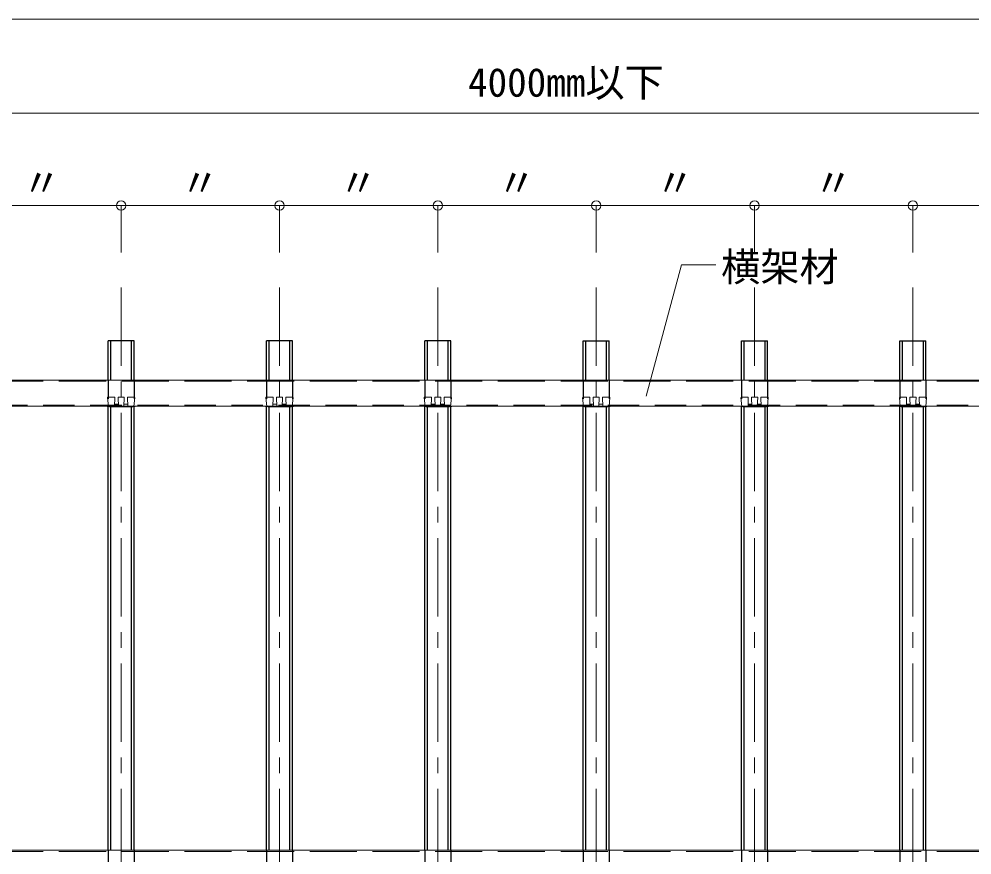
# Model space of a CAD drawing. Units: millimetres on the paper, enlarged 20 times, with parts at other scales. Extents: x -3900 to 3900, y -2693 to 2650.
# Drawn here: x -2704 to -1489, y -1353 to -286 of the extents above; entities that cross this region are included whole.
import ezdxf
from ezdxf.enums import TextEntityAlignment as Align

# ---------------------------------------------------------------- set-up
doc = ezdxf.new("R2010")
doc.units = ezdxf.units.MM
doc.header["$LTSCALE"] = 20
doc.header["$PDMODE"] = 32
doc.header["$PDSIZE"] = 12
for name, pattern in [('CHAIN1', [8, 5, -1, 1, -1]), ('DASHED1', [1.8, 1.2, -0.6]), ('DASHED2', [3, 2, -1]), ('DASHED3', [4, 3, -1])]:
    doc.linetypes.add(name, pattern=pattern)
for name, color, linetype, lineweight in [('3-0_中心線', 4, 'CHAIN1', 9), ('3-2_野縁受け', 3, 'DASHED1', 18), ('3-3_野縁', 2, 'Continuous', 25), ('3-5_寸法', 4, 'Continuous', 9), ('3-6_文字', 6, 'Continuous', 35), ('3-A_クリップ', 7, 'DASHED1', 18), ('F-3_野縁', 3, 'Continuous', 18)]:
    doc.layers.add(name, color=color, linetype=linetype, lineweight=lineweight)
doc.styles.add('ＭＳ ゴシック', font='')
doc.styles.get('ＭＳ ゴシック').set_extended_font_data('MS Gothic')

msp = doc.modelspace()

# ---------------------------------------------------------------- linework, layer by layer
at = {"layer": '3-0_中心線'}
for p, q in [((-2573.85, -628.44), (-2573.85, -2110.94)), ((-2371.85, -628.44), (-2371.85, -2110.94)), ((-2169.85, -628.44), (-2169.85, -2110.94)), ((-1967.85, -628.44), (-1967.85, -2110.94)), ((-1765.85, -628.44), (-1765.85, -2110.94)), ((-1563.85, -628.44), (-1563.85, -2110.94))]:
    msp.add_line(p, q, dxfattribs=at)
at = {"layer": '3-2_野縁受け', "linetype": 'DASHED3'}
for p, q in [((-1073.18, -748.26), (-3064.52, -748.26)), ((-1073.18, -1348.26), (-3064.52, -1348.26))]:
    msp.add_line(p, q, dxfattribs=at)
at = {"layer": '3-2_野縁受け', "linetype": 'Continuous'}
for p, q in [((-1073.18, -746.72), (-3044.52, -746.72)), ((-1073.18, -780.06), (-3044.52, -780.06)), ((-1093.18, -1346.72), (-3044.52, -1346.72))]:
    msp.add_line(p, q, dxfattribs=at)
at = {"layer": '3-2_野縁受け', "linetype": 'DASHED2'}
msp.add_line((-1073.18, -778.52), (-3044.52, -778.52), dxfattribs=at)
at = {"layer": '3-3_野縁'}
for p, q in [((-2557.18, -696.63), (-2590.52, -696.63)), ((-2590.52, -746.72), (-2590.52, -696.63)), ((-2587.18, -746.72), (-2587.18, -696.63)), ((-2560.52, -746.72), (-2560.52, -696.63)), ((-2557.18, -746.72), (-2557.18, -696.63)), ((-2355.18, -696.63), (-2388.52, -696.63)), ((-2388.52, -748.26), (-2388.52, -696.63)), ((-2385.18, -746.72), (-2385.18, -696.63)), ((-2358.52, -746.72), (-2358.52, -696.63)), ((-2355.18, -746.72), (-2355.18, -696.63)), ((-2153.18, -696.63), (-2186.52, -696.63)), ((-2186.52, -746.72), (-2186.52, -696.63)), ((-2183.18, -746.72), (-2183.18, -696.63)), ((-2156.52, -746.72), (-2156.52, -696.63)), ((-2153.18, -746.72), (-2153.18, -696.63)), ((-1984.52, -696.63), (-1951.18, -696.63)), ((-1984.52, -746.72), (-1984.52, -696.63)), ((-1981.18, -746.72), (-1981.18, -696.63)), ((-1954.52, -746.72), (-1954.52, -696.63)), ((-1951.18, -746.72), (-1951.18, -696.63)), ((-1782.52, -696.63), (-1749.18, -696.63)), ((-1782.52, -746.72), (-1782.52, -696.63)), ((-1779.18, -746.72), (-1779.18, -696.63)), ((-1752.52, -746.72), (-1752.52, -696.63)), ((-1749.18, -746.72), (-1749.18, -696.63)), ((-1580.52, -696.63), (-1547.18, -696.63)), ((-1580.52, -746.72), (-1580.52, -696.63)), ((-1577.18, -746.72), (-1577.18, -696.63)), ((-1550.52, -746.72), (-1550.52, -696.63)), ((-1547.18, -746.72), (-1547.18, -696.63)), ((-2590.52, -1346.72), (-2590.52, -780.06)), ((-2587.18, -1346.72), (-2587.18, -780.06)), ((-2560.52, -1346.72), (-2560.52, -780.06)), ((-2557.18, -1346.72), (-2557.18, -780.06)), ((-2388.52, -1346.72), (-2388.52, -780.06)), ((-2385.18, -1346.72), (-2385.18, -780.06)), ((-2358.52, -1346.72), (-2358.52, -780.06)), ((-2355.18, -1346.72), (-2355.18, -780.06)), ((-2186.52, -1346.72), (-2186.52, -780.06)), ((-2183.18, -1346.72), (-2183.18, -780.06)), ((-2156.52, -1346.72), (-2156.52, -780.06)), ((-2153.18, -1346.72), (-2153.18, -780.06)), ((-1984.52, -1346.72), (-1984.52, -780.06)), ((-1981.18, -1346.72), (-1981.18, -780.06)), ((-1954.52, -1346.72), (-1954.52, -780.06)), ((-1951.18, -1346.72), (-1951.18, -780.06)), ((-1782.52, -1346.72), (-1782.52, -780.06)), ((-1779.18, -1346.72), (-1779.18, -780.06)), ((-1752.52, -1346.72), (-1752.52, -780.06)), ((-1749.18, -1346.72), (-1749.18, -780.06)), ((-1580.52, -1346.72), (-1580.52, -780.06)), ((-1577.18, -1346.72), (-1577.18, -780.06)), ((-1550.52, -1346.72), (-1550.52, -780.06)), ((-1547.18, -1346.72), (-1547.18, -780.06))]:
    msp.add_line(p, q, dxfattribs=at)
at = {"layer": '3-3_野縁', "linetype": 'DASHED1'}
for p, q in [((-2590.52, -746.72), (-2590.52, -780.06)), ((-2557.18, -746.72), (-2557.18, -780.06)), ((-2388.52, -746.72), (-2388.52, -780.06)), ((-2355.18, -746.72), (-2355.18, -780.06)), ((-2186.52, -746.72), (-2186.52, -780.06)), ((-2153.18, -746.72), (-2153.18, -780.06)), ((-1984.52, -746.72), (-1984.52, -780.06)), ((-1951.18, -746.72), (-1951.18, -780.06)), ((-1782.52, -746.72), (-1782.52, -780.06)), ((-1749.18, -746.72), (-1749.18, -780.06)), ((-1580.52, -746.72), (-1580.52, -780.06)), ((-1547.18, -746.72), (-1547.18, -780.06)), ((-2590.52, -1346.72), (-2590.52, -1380.06)), ((-2557.18, -1346.72), (-2557.18, -1380.06)), ((-2388.52, -1346.72), (-2388.52, -1380.06)), ((-2355.18, -1346.72), (-2355.18, -1380.06)), ((-2186.52, -1346.72), (-2186.52, -1380.06)), ((-2153.18, -1346.72), (-2153.18, -1380.06)), ((-1984.52, -1346.72), (-1984.52, -1380.06)), ((-1951.18, -1346.72), (-1951.18, -1380.06)), ((-1782.52, -1346.72), (-1782.52, -1380.06)), ((-1749.18, -1346.72), (-1749.18, -1380.06)), ((-1580.52, -1346.72), (-1580.52, -1380.06)), ((-1547.18, -1346.72), (-1547.18, -1380.06))]:
    msp.add_line(p, q, dxfattribs=at)
at = {"layer": '3-5_寸法'}
for p, q in [((-3071.18, -406.05), (-1066.52, -406.05)), ((-2775.85, -524.01), (-2573.85, -524.01)), ((-2573.85, -524.01), (-2573.85, -583.89)), ((-2573.85, -524.01), (-2371.85, -524.01)), ((-2371.85, -524.01), (-2371.85, -583.89)), ((-2371.85, -524.01), (-2169.85, -524.01)), ((-2169.85, -524.01), (-2169.85, -583.89)), ((-2169.85, -524.01), (-1967.85, -524.01)), ((-1967.85, -524.01), (-1967.85, -583.89)), ((-1967.85, -524.01), (-1765.85, -524.01)), ((-1765.85, -524.01), (-1765.85, -583.89)), ((-1765.85, -524.01), (-1563.85, -524.01)), ((-1563.85, -524.01), (-1563.85, -583.89)), ((-1563.85, -524.01), (-1361.85, -524.01))]:
    msp.add_line(p, q, dxfattribs=at)
at = {"layer": '3-5_寸法', "color": 7}
for p in [(-2573.85, -524.01), (-2371.85, -524.01), (-2169.85, -524.01), (-1967.85, -524.01), (-1765.85, -524.01), (-1563.85, -524.01)]:
    msp.add_point(p, dxfattribs=at)
at = {"layer": '3-6_文字', "color": 7, "lineweight": 18}
msp.add_lwpolyline([(-1815.11, -599.43), (-1859.06, -599.43), (-1904.08, -767.44)], dxfattribs=at)
at = {"layer": '3-A_クリップ'}
for p, q in [((-2591.15, -768.82), (-2590.18, -780.46)), ((-2590.82, -768.46), (-2582.19, -768.46)), ((-2581.86, -768.8), (-2582.18, -780.46)), ((-2582.1, -777.46), (-2577.35, -777.46)), ((-2577.83, -768.81), (-2577.18, -780.46)), ((-2577.5, -768.46), (-2573.85, -768.46)), ((-2570.2, -768.46), (-2573.85, -768.46)), ((-2569.87, -768.81), (-2570.52, -780.46)), ((-2565.6, -777.46), (-2570.35, -777.46)), ((-2565.84, -768.8), (-2565.52, -780.46)), ((-2556.88, -768.46), (-2565.51, -768.46)), ((-2556.55, -768.82), (-2557.52, -780.46)), ((-2389.15, -768.82), (-2388.18, -780.46)), ((-2388.82, -768.46), (-2380.19, -768.46)), ((-2379.86, -768.8), (-2380.18, -780.46)), ((-2380.1, -777.46), (-2375.35, -777.46)), ((-2375.83, -768.81), (-2375.18, -780.46)), ((-2375.5, -768.46), (-2371.85, -768.46)), ((-2368.2, -768.46), (-2371.85, -768.46)), ((-2367.87, -768.81), (-2368.52, -780.46)), ((-2363.6, -777.46), (-2368.35, -777.46)), ((-2363.84, -768.8), (-2363.52, -780.46)), ((-2354.88, -768.46), (-2363.51, -768.46)), ((-2354.55, -768.82), (-2355.52, -780.46)), ((-2187.15, -768.82), (-2186.18, -780.46)), ((-2186.82, -768.46), (-2178.19, -768.46)), ((-2177.86, -768.8), (-2178.18, -780.46)), ((-2178.1, -777.46), (-2173.35, -777.46)), ((-2173.83, -768.81), (-2173.18, -780.46)), ((-2173.5, -768.46), (-2169.85, -768.46)), ((-2166.2, -768.46), (-2169.85, -768.46)), ((-2165.87, -768.81), (-2166.52, -780.46)), ((-2161.6, -777.46), (-2166.35, -777.46)), ((-2161.84, -768.8), (-2161.52, -780.46)), ((-2152.88, -768.46), (-2161.51, -768.46)), ((-2152.55, -768.82), (-2153.52, -780.46)), ((-1985.15, -768.82), (-1984.18, -780.46)), ((-1984.82, -768.46), (-1976.19, -768.46)), ((-1975.86, -768.8), (-1976.18, -780.46)), ((-1976.1, -777.46), (-1971.35, -777.46)), ((-1971.83, -768.81), (-1971.18, -780.46)), ((-1971.5, -768.46), (-1967.85, -768.46)), ((-1964.2, -768.46), (-1967.85, -768.46)), ((-1963.87, -768.81), (-1964.52, -780.46)), ((-1959.6, -777.46), (-1964.35, -777.46)), ((-1959.84, -768.8), (-1959.52, -780.46)), ((-1950.88, -768.46), (-1959.51, -768.46)), ((-1950.55, -768.82), (-1951.52, -780.46)), ((-1783.15, -768.82), (-1782.18, -780.46)), ((-1782.82, -768.46), (-1774.19, -768.46)), ((-1773.86, -768.8), (-1774.18, -780.46)), ((-1774.1, -777.46), (-1769.35, -777.46)), ((-1769.83, -768.81), (-1769.18, -780.46)), ((-1769.5, -768.46), (-1765.85, -768.46)), ((-1762.2, -768.46), (-1765.85, -768.46)), ((-1761.87, -768.81), (-1762.52, -780.46)), ((-1757.6, -777.46), (-1762.35, -777.46)), ((-1757.84, -768.8), (-1757.52, -780.46)), ((-1748.88, -768.46), (-1757.51, -768.46)), ((-1748.55, -768.82), (-1749.52, -780.46)), ((-1581.15, -768.82), (-1580.18, -780.46)), ((-1580.82, -768.46), (-1572.19, -768.46)), ((-1571.86, -768.8), (-1572.18, -780.46)), ((-1572.1, -777.46), (-1567.35, -777.46)), ((-1567.83, -768.81), (-1567.18, -780.46)), ((-1567.5, -768.46), (-1563.85, -768.46)), ((-1560.2, -768.46), (-1563.85, -768.46)), ((-1559.87, -768.81), (-1560.52, -780.46)), ((-1555.6, -777.46), (-1560.35, -777.46)), ((-1555.84, -768.8), (-1555.52, -780.46)), ((-1546.88, -768.46), (-1555.51, -768.46)), ((-1546.55, -768.82), (-1547.52, -780.46)), ((-2591.52, -780.06), (-2590.22, -780.06)), ((-2582.17, -780.06), (-2577.21, -780.06)), ((-2565.53, -780.06), (-2570.49, -780.06)), ((-2556.18, -780.06), (-2557.48, -780.06))]:
    msp.add_line(p, q, dxfattribs=at)
at = {"layer": '3-A_クリップ', "linetype": 'Continuous'}
for p, q in [((-2590.08, -780.46), (-2573.85, -780.46)), ((-2588.18, -781.06), (-2573.85, -781.06)), ((-2557.62, -780.46), (-2573.85, -780.46)), ((-2559.52, -781.06), (-2573.85, -781.06)), ((-2389.52, -780.06), (-2388.22, -780.06)), ((-2388.08, -780.46), (-2371.85, -780.46)), ((-2386.18, -781.06), (-2371.85, -781.06)), ((-2380.17, -780.06), (-2375.21, -780.06)), ((-2355.62, -780.46), (-2371.85, -780.46)), ((-2357.52, -781.06), (-2371.85, -781.06)), ((-2363.53, -780.06), (-2368.49, -780.06)), ((-2354.18, -780.06), (-2355.48, -780.06)), ((-2187.52, -780.06), (-2186.22, -780.06)), ((-2186.08, -780.46), (-2169.85, -780.46)), ((-2184.18, -781.06), (-2169.85, -781.06)), ((-2178.17, -780.06), (-2173.21, -780.06)), ((-2153.62, -780.46), (-2169.85, -780.46)), ((-2155.52, -781.06), (-2169.85, -781.06)), ((-2161.53, -780.06), (-2166.49, -780.06)), ((-2152.18, -780.06), (-2153.48, -780.06)), ((-1985.52, -780.06), (-1984.22, -780.06)), ((-1984.08, -780.46), (-1967.85, -780.46)), ((-1982.18, -781.06), (-1967.85, -781.06)), ((-1976.17, -780.06), (-1971.21, -780.06)), ((-1951.62, -780.46), (-1967.85, -780.46)), ((-1953.52, -781.06), (-1967.85, -781.06)), ((-1959.53, -780.06), (-1964.49, -780.06)), ((-1950.18, -780.06), (-1951.48, -780.06)), ((-1783.52, -780.06), (-1782.22, -780.06)), ((-1782.08, -780.46), (-1765.85, -780.46)), ((-1780.18, -781.06), (-1765.85, -781.06)), ((-1774.17, -780.06), (-1769.21, -780.06)), ((-1749.62, -780.46), (-1765.85, -780.46)), ((-1751.52, -781.06), (-1765.85, -781.06)), ((-1757.53, -780.06), (-1762.49, -780.06)), ((-1748.18, -780.06), (-1749.48, -780.06)), ((-1581.52, -780.06), (-1580.22, -780.06)), ((-1580.08, -780.46), (-1563.85, -780.46)), ((-1578.18, -781.06), (-1563.85, -781.06)), ((-1572.17, -780.06), (-1567.21, -780.06)), ((-1547.62, -780.46), (-1563.85, -780.46)), ((-1549.52, -781.06), (-1563.85, -781.06)), ((-1555.53, -780.06), (-1560.49, -780.06)), ((-1546.18, -780.06), (-1547.48, -780.06))]:
    msp.add_line(p, q, dxfattribs=at)
for points in [[(-2591.52, -780.06), (-2591.52, -780.46), (-2590.08, -780.46)], [(-2556.18, -780.06), (-2556.18, -780.46), (-2557.62, -780.46)], [(-2389.52, -780.06), (-2389.52, -780.46), (-2388.08, -780.46)], [(-2354.18, -780.06), (-2354.18, -780.46), (-2355.62, -780.46)], [(-2187.52, -780.06), (-2187.52, -780.46), (-2186.08, -780.46)], [(-2152.18, -780.06), (-2152.18, -780.46), (-2153.62, -780.46)], [(-1985.52, -780.06), (-1985.52, -780.46), (-1984.08, -780.46)], [(-1950.18, -780.06), (-1950.18, -780.46), (-1951.62, -780.46)], [(-1783.52, -780.06), (-1783.52, -780.46), (-1782.08, -780.46)], [(-1748.18, -780.06), (-1748.18, -780.46), (-1749.62, -780.46)], [(-1581.52, -780.06), (-1581.52, -780.46), (-1580.08, -780.46)], [(-1546.18, -780.06), (-1546.18, -780.46), (-1547.62, -780.46)]]:
    msp.add_lwpolyline(points, dxfattribs=at)
at = {"layer": '3-A_クリップ'}
for centre, start, end in [((-2590.82, -768.79), 90, 184.76364), ((-2582.19, -768.79), 358.40886, 90), ((-2577.5, -768.79), 90, 183.17983), ((-2570.2, -768.79), 356.82017, 90), ((-2565.51, -768.79), 90, 181.59114), ((-2388.82, -768.79), 90, 184.76364), ((-2380.19, -768.79), 358.40886, 90), ((-2375.5, -768.79), 90, 183.17983), ((-2368.2, -768.79), 356.82017, 90), ((-2363.51, -768.79), 90, 181.59114), ((-2186.82, -768.79), 90, 184.76364), ((-2178.19, -768.79), 358.40886, 90), ((-2173.5, -768.79), 90, 183.17983), ((-2166.2, -768.79), 356.82017, 90), ((-2161.51, -768.79), 90, 181.59114), ((-1976.19, -768.79), 358.40886, 90), ((-1971.5, -768.79), 90, 183.17983), ((-1964.2, -768.79), 356.82017, 90), ((-1959.51, -768.79), 90, 181.59114), ((-1950.88, -768.79), 355.23636, 90), ((-1774.19, -768.79), 358.40886, 90), ((-1769.5, -768.79), 90, 183.17983), ((-1762.2, -768.79), 356.82017, 90), ((-1757.51, -768.79), 90, 181.59114), ((-1748.88, -768.79), 355.23636, 90), ((-1572.19, -768.79), 358.40886, 90), ((-1567.5, -768.79), 90, 183.17983), ((-1560.2, -768.79), 356.82017, 90), ((-1555.51, -768.79), 90, 181.59114), ((-1546.88, -768.79), 355.23636, 90)]:
    msp.add_arc(centre, 0.333, start, end, dxfattribs=at)
at = {"layer": '3-A_クリップ', "linetype": 'Continuous'}
for centre, start, end in [((-2588.18, -780.39), 186.02558, 270), ((-2559.52, -780.39), 270, 353.97442), ((-2386.18, -780.39), 186.02558, 270), ((-2357.52, -780.39), 270, 353.97442), ((-2184.18, -780.39), 186.02558, 270), ((-2155.52, -780.39), 270, 353.97442), ((-1982.18, -780.39), 186.02558, 270), ((-1953.52, -780.39), 270, 353.97442), ((-1780.18, -780.39), 186.02558, 270), ((-1751.52, -780.39), 270, 353.97442), ((-1578.18, -780.39), 186.02558, 270), ((-1549.52, -780.39), 270, 353.97442)]:
    msp.add_arc(centre, 0.67, start, end, dxfattribs=at)
at = {"layer": 'F-3_野縁'}
msp.add_line((-3820, -285.9), (-40, -285.9), dxfattribs=at)

# ---------------------------------------------------------------- texts
at = {"layer": '3-5_寸法', "style": 'ＭＳ ゴシック'}
for s, p in [('4000mm以下', (-2131.35, -396.05)), ('〃', (-2700.49, -524.07)), ('〃', (-2498.49, -524.07)), ('〃', (-2296.49, -524.07)), ('〃', (-2094.49, -524.07)), ('〃', (-1892.49, -524.07)), ('〃', (-1690.49, -524.07))]:
    msp.add_text(s, height=36.66, dxfattribs=at).set_placement(p, align=Align.BOTTOM_LEFT)
at = {"layer": '3-6_文字', "color": 7, "style": 'ＭＳ ゴシック'}
msp.add_text('横架材', height=36.66, dxfattribs=at).set_placement((-1808.46, -631.59), align=Align.BOTTOM_LEFT)

doc.saveas('drawing.dxf')
